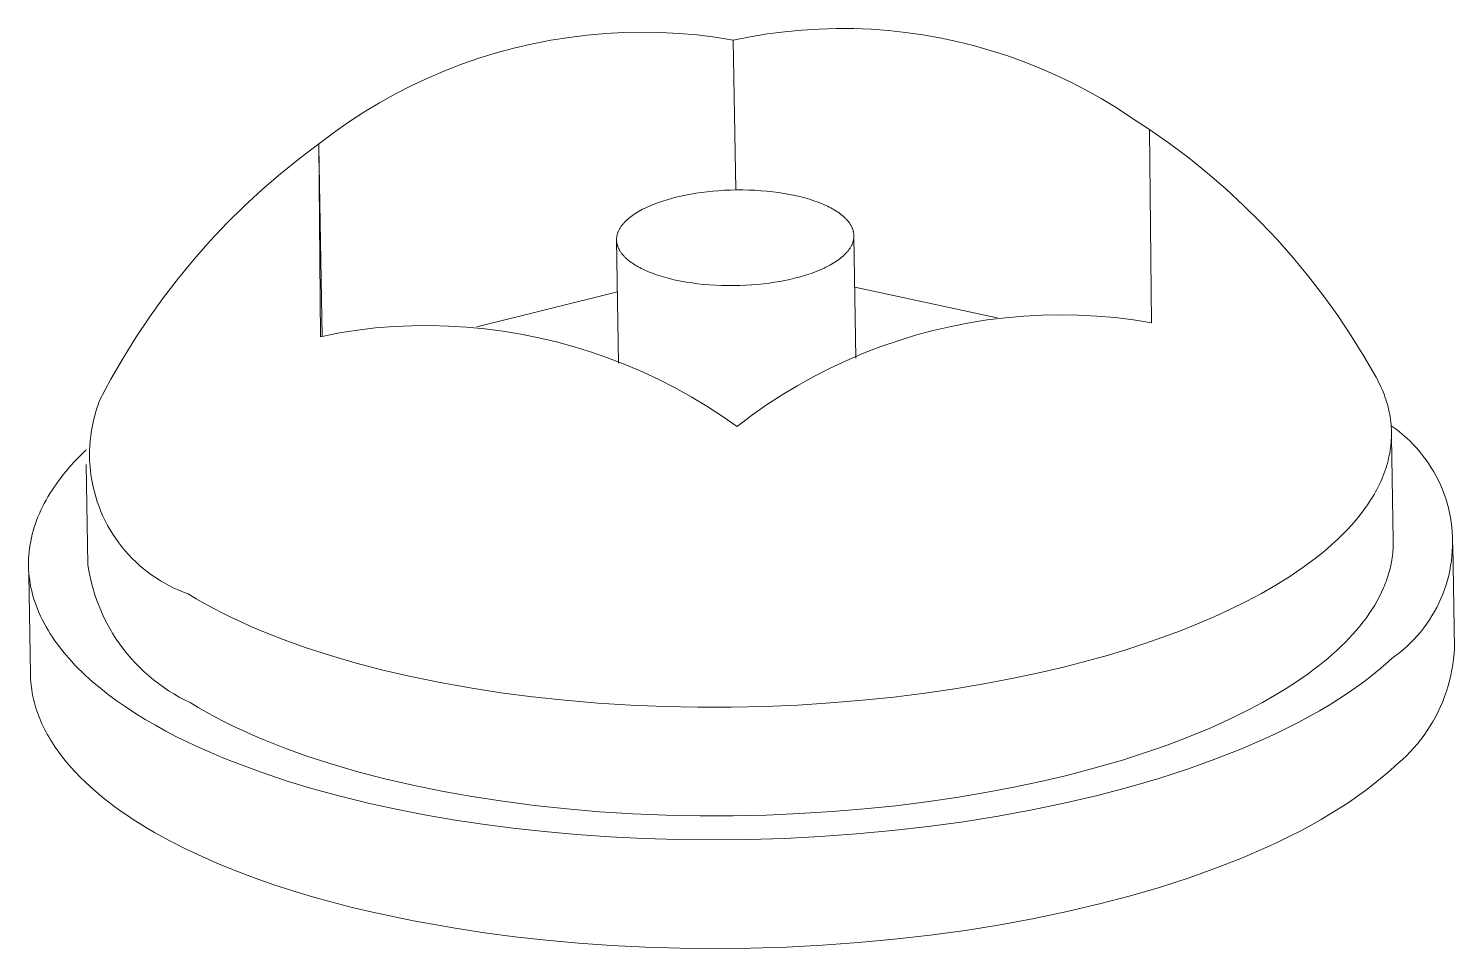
# Model space of a CAD drawing. Header units: inches. Extents: x 214 to 477, y -11 to 187.
# Drawn here: x 451.3537 to 451.8006, y 93.0306 to 93.3188 of the extents above; entities that cross this region are included whole.
import ezdxf

# ---------------------------------------------------------------- set-up
doc = ezdxf.new("R2010")
doc.units = ezdxf.units.IN
doc.layers.add('ZANO_R', color=7, linetype='Continuous', lineweight=0)

msp = doc.modelspace()

# ---------------------------------------------------------------- linework, layer by layer
at = {"layer": 'ZANO_R'}
for p, q in [((451.52883, 93.31672), (451.53455, 93.31722)), ((451.53455, 93.31722), (451.54029, 93.31753)), ((451.54029, 93.31753), (451.54603, 93.31763)), ((451.54603, 93.31763), (451.55178, 93.31754)), ((451.55178, 93.31754), (451.55751, 93.31724)), ((451.55751, 93.31724), (451.56324, 93.31675)), ((451.5853, 93.31709), (451.59068, 93.31778)), ((451.59068, 93.31778), (451.59609, 93.31829)), ((451.59609, 93.31829), (451.60151, 93.31862)), ((451.60151, 93.31862), (451.60693, 93.31877)), ((451.60693, 93.31877), (451.61236, 93.31873)), ((451.61236, 93.31873), (451.61779, 93.31852)), ((451.61779, 93.31852), (451.6232, 93.31811)), ((451.6232, 93.31811), (451.6286, 93.31753)), ((451.6286, 93.31753), (451.63398, 93.31677)), ((451.50622, 93.31271), (451.51182, 93.31401)), ((451.51182, 93.31401), (451.51746, 93.31511)), ((451.51746, 93.31511), (451.52313, 93.31601)), ((451.52313, 93.31601), (451.52883, 93.31672)), ((451.56324, 93.31675), (451.56894, 93.31605)), ((451.56894, 93.31605), (451.57461, 93.31516)), ((451.57461, 93.31516), (451.57994, 93.31621)), ((451.57541, 93.2682), (451.57461, 93.31516)), ((451.57994, 93.31621), (451.5853, 93.31709)), ((451.63398, 93.31677), (451.63932, 93.31583)), ((451.63932, 93.31583), (451.64463, 93.3147)), ((451.64463, 93.3147), (451.64991, 93.3134)), ((451.64991, 93.3134), (451.65513, 93.31193)), ((451.48975, 93.30766), (451.49518, 93.30954)), ((451.49518, 93.30954), (451.50068, 93.31122)), ((451.50068, 93.31122), (451.50622, 93.31271)), ((451.65513, 93.31193), (451.6603, 93.31028)), ((451.6603, 93.31028), (451.66542, 93.30845)), ((451.66542, 93.30845), (451.67046, 93.30646)), ((451.47911, 93.30335), (451.48439, 93.3056)), ((451.48439, 93.3056), (451.48975, 93.30766)), ((451.67046, 93.30646), (451.67544, 93.30429)), ((451.67544, 93.30429), (451.68035, 93.30196)), ((451.46878, 93.29831), (451.4739, 93.30092)), ((451.4739, 93.30092), (451.47911, 93.30335)), ((451.68035, 93.30196), (451.68517, 93.29947)), ((451.68517, 93.29947), (451.68991, 93.29681)), ((451.45884, 93.29256), (451.46376, 93.29552)), ((451.46376, 93.29552), (451.46878, 93.29831)), ((451.68991, 93.29681), (451.69455, 93.294)), ((451.45402, 93.28943), (451.45884, 93.29256)), ((451.69455, 93.294), (451.6991, 93.29104)), ((451.6991, 93.29104), (451.70507, 93.28714)), ((451.44473, 93.28267), (451.44932, 93.28613)), ((451.44932, 93.28613), (451.45402, 93.28943)), ((451.70507, 93.28714), (451.71127, 93.28279)), ((451.70507, 93.28714), (451.70567, 93.22661)), ((451.43864, 93.27808), (451.44473, 93.28267)), ((451.44529, 93.22214), (451.44473, 93.28266)), ((451.44577, 93.22226), (451.44475, 93.28176)), ((451.71127, 93.28279), (451.71733, 93.27823)), ((451.4327, 93.27329), (451.43864, 93.27808)), ((451.71733, 93.27823), (451.72323, 93.27347)), ((451.42693, 93.2683), (451.4327, 93.27329)), ((451.72323, 93.27347), (451.72896, 93.26851)), ((451.42132, 93.26312), (451.42693, 93.2683)), ((451.57, 93.26797), (451.57186, 93.26809)), ((451.57186, 93.26809), (451.57374, 93.26817)), ((451.57374, 93.26817), (451.57564, 93.26821)), ((451.57564, 93.26821), (451.57755, 93.26821)), ((451.57755, 93.26821), (451.57946, 93.26817)), ((451.57946, 93.26817), (451.58136, 93.26809)), ((451.58136, 93.26809), (451.58325, 93.26797)), ((451.72896, 93.26851), (451.73453, 93.26336)), ((451.54858, 93.26326), (451.54985, 93.26378)), ((451.54985, 93.26378), (451.55115, 93.26427)), ((451.55115, 93.26427), (451.55248, 93.26472)), ((451.55248, 93.26472), (451.55384, 93.26515)), ((451.55384, 93.26515), (451.55522, 93.26554)), ((451.55522, 93.26554), (451.55664, 93.26591)), ((451.55664, 93.26591), (451.55812, 93.26626)), ((451.55812, 93.26626), (451.55966, 93.26658)), ((451.55966, 93.26658), (451.56126, 93.26689)), ((451.56126, 93.26689), (451.56291, 93.26717)), ((451.56291, 93.26717), (451.56462, 93.26741)), ((451.56462, 93.26741), (451.56637, 93.26763)), ((451.56637, 93.26763), (451.56817, 93.26782)), ((451.56817, 93.26782), (451.57, 93.26797)), ((451.58325, 93.26797), (451.58512, 93.26782)), ((451.58512, 93.26782), (451.58696, 93.26762)), ((451.58696, 93.26762), (451.58876, 93.26738)), ((451.58876, 93.26738), (451.59052, 93.26711)), ((451.59052, 93.26711), (451.59223, 93.26681)), ((451.59223, 93.26681), (451.59389, 93.26647)), ((451.59389, 93.26647), (451.59548, 93.2661)), ((451.59548, 93.2661), (451.59701, 93.2657)), ((451.59701, 93.2657), (451.59847, 93.26527)), ((451.59847, 93.26527), (451.59986, 93.26483)), ((451.59986, 93.26483), (451.60118, 93.26435)), ((451.60118, 93.26435), (451.60241, 93.26386)), ((451.60241, 93.26386), (451.603, 93.26361)), ((451.603, 93.26361), (451.60357, 93.26336)), ((451.4159, 93.25776), (451.42132, 93.26312)), ((451.54132, 93.25886), (451.54172, 93.25921)), ((451.54172, 93.25921), (451.54214, 93.25956)), ((451.54214, 93.25956), (451.54259, 93.2599)), ((451.54259, 93.2599), (451.54305, 93.26024)), ((451.54305, 93.26024), (451.54353, 93.26057)), ((451.54353, 93.26057), (451.54403, 93.2609)), ((451.54403, 93.2609), (451.54455, 93.26122)), ((451.54455, 93.26122), (451.54508, 93.26153)), ((451.54508, 93.26153), (451.54563, 93.26184)), ((451.54563, 93.26184), (451.54619, 93.26214)), ((451.54619, 93.26214), (451.54677, 93.26243)), ((451.54677, 93.26243), (451.54736, 93.26271)), ((451.54736, 93.26271), (451.54858, 93.26326)), ((451.60357, 93.26336), (451.60412, 93.2631)), ((451.60412, 93.2631), (451.60465, 93.26284)), ((451.60465, 93.26284), (451.60516, 93.26257)), ((451.60516, 93.26257), (451.60565, 93.26231)), ((451.60565, 93.26231), (451.60612, 93.26204)), ((451.60612, 93.26204), (451.60658, 93.26177)), ((451.60658, 93.26177), (451.60701, 93.26149)), ((451.60701, 93.26149), (451.60744, 93.26121)), ((451.60744, 93.26121), (451.60785, 93.26092)), ((451.60785, 93.26092), (451.60825, 93.26063)), ((451.60825, 93.26063), (451.60863, 93.26032)), ((451.60863, 93.26032), (451.609, 93.26002)), ((451.609, 93.26002), (451.60935, 93.2597)), ((451.60935, 93.2597), (451.60969, 93.25938)), ((451.60969, 93.25938), (451.60985, 93.25922)), ((451.60985, 93.25922), (451.61001, 93.25906)), ((451.73453, 93.26336), (451.73992, 93.25803)), ((451.41066, 93.25221), (451.4159, 93.25776)), ((451.53832, 93.25455), (451.53839, 93.25474)), ((451.53839, 93.25474), (451.53846, 93.25493)), ((451.53846, 93.25493), (451.53853, 93.25512)), ((451.53853, 93.25512), (451.53861, 93.25532)), ((451.53861, 93.25532), (451.5387, 93.25551)), ((451.5387, 93.25551), (451.5388, 93.2557)), ((451.5388, 93.2557), (451.5389, 93.25589)), ((451.5389, 93.25589), (451.53901, 93.25608)), ((451.53901, 93.25608), (451.53912, 93.25627)), ((451.53912, 93.25627), (451.53924, 93.25646)), ((451.53924, 93.25646), (451.53936, 93.25665)), ((451.53936, 93.25665), (451.53949, 93.25684)), ((451.53949, 93.25684), (451.53963, 93.25703)), ((451.53963, 93.25703), (451.53977, 93.25721)), ((451.53977, 93.25721), (451.53992, 93.2574)), ((451.53992, 93.2574), (451.54008, 93.25759)), ((451.54008, 93.25759), (451.54024, 93.25777)), ((451.54024, 93.25777), (451.5404, 93.25795)), ((451.5404, 93.25795), (451.54058, 93.25814)), ((451.54058, 93.25814), (451.54075, 93.25832)), ((451.54075, 93.25832), (451.54094, 93.2585)), ((451.54094, 93.2585), (451.54132, 93.25886)), ((451.61001, 93.25906), (451.61017, 93.25889)), ((451.61017, 93.25889), (451.61032, 93.25873)), ((451.61032, 93.25873), (451.61046, 93.25856)), ((451.61046, 93.25856), (451.6106, 93.25839)), ((451.6106, 93.25839), (451.61074, 93.25822)), ((451.61074, 93.25822), (451.61087, 93.25805)), ((451.61087, 93.25805), (451.61099, 93.25787)), ((451.61099, 93.25787), (451.61112, 93.2577)), ((451.61112, 93.2577), (451.61123, 93.25753)), ((451.61123, 93.25753), (451.61134, 93.25735)), ((451.61134, 93.25735), (451.61145, 93.25717)), ((451.61145, 93.25717), (451.61155, 93.25699)), ((451.61155, 93.25699), (451.61165, 93.25681)), ((451.61165, 93.25681), (451.61174, 93.25663)), ((451.61174, 93.25663), (451.61182, 93.25645)), ((451.61182, 93.25645), (451.6119, 93.25627)), ((451.6119, 93.25627), (451.61197, 93.25608)), ((451.61197, 93.25608), (451.61204, 93.2559)), ((451.61204, 93.2559), (451.6121, 93.25572)), ((451.6121, 93.25572), (451.61216, 93.25553)), ((451.61216, 93.25553), (451.61221, 93.25534)), ((451.61221, 93.25534), (451.61226, 93.25515)), ((451.61226, 93.25515), (451.6123, 93.25497)), ((451.6123, 93.25497), (451.61233, 93.25478)), ((451.61233, 93.25478), (451.61236, 93.25459)), ((451.73992, 93.25803), (451.74513, 93.25253)), ((451.40561, 93.24649), (451.41066, 93.25221)), ((451.53802, 93.25281), (451.53803, 93.253)), ((451.53802, 93.25262), (451.53802, 93.25281)), ((451.53802, 93.25243), (451.53802, 93.25262)), ((451.53868, 93.21394), (451.53802, 93.25254)), ((451.53803, 93.25224), (451.53802, 93.25243)), ((451.53803, 93.253), (451.53805, 93.2532)), ((451.53805, 93.25205), (451.53803, 93.25224)), ((451.53805, 93.2532), (451.53807, 93.25339)), ((451.53807, 93.25186), (451.53805, 93.25205)), ((451.53807, 93.25339), (451.53809, 93.25358)), ((451.5381, 93.25167), (451.53807, 93.25186)), ((451.53809, 93.25358), (451.53813, 93.25377)), ((451.53813, 93.25148), (451.5381, 93.25167)), ((451.53813, 93.25377), (451.53817, 93.25397)), ((451.53817, 93.25129), (451.53813, 93.25148)), ((451.53817, 93.25397), (451.53821, 93.25416)), ((451.53822, 93.2511), (451.53817, 93.25129)), ((451.53821, 93.25416), (451.53826, 93.25435)), ((451.53827, 93.25092), (451.53822, 93.2511)), ((451.53826, 93.25435), (451.53832, 93.25455)), ((451.53833, 93.25073), (451.53827, 93.25092)), ((451.53839, 93.25054), (451.53833, 93.25073)), ((451.53846, 93.25036), (451.53839, 93.25054)), ((451.53853, 93.25018), (451.53846, 93.25036)), ((451.53861, 93.24999), (451.53853, 93.25018)), ((451.61143, 93.25036), (451.61131, 93.25017)), ((451.61153, 93.25055), (451.61143, 93.25036)), ((451.61163, 93.25075), (451.61153, 93.25055)), ((451.61173, 93.25094), (451.61163, 93.25075)), ((451.61182, 93.25113), (451.61173, 93.25094)), ((451.6119, 93.25132), (451.61182, 93.25113)), ((451.61198, 93.25151), (451.6119, 93.25132)), ((451.61205, 93.25171), (451.61198, 93.25151)), ((451.61211, 93.2519), (451.61205, 93.25171)), ((451.61217, 93.25209), (451.61211, 93.2519)), ((451.61222, 93.25229), (451.61217, 93.25209)), ((451.61227, 93.25248), (451.61222, 93.25229)), ((451.6123, 93.25267), (451.61227, 93.25248)), ((451.61234, 93.25286), (451.6123, 93.25267)), ((451.61236, 93.25306), (451.61234, 93.25286)), ((451.61236, 93.25459), (451.61238, 93.2544)), ((451.61239, 93.25325), (451.61236, 93.25306)), ((451.61238, 93.2544), (451.6124, 93.25421)), ((451.6124, 93.25344), (451.61239, 93.25325)), ((451.6124, 93.25421), (451.61241, 93.25402)), ((451.61241, 93.25363), (451.6124, 93.25344)), ((451.61241, 93.25402), (451.61241, 93.25383)), ((451.61241, 93.25383), (451.61241, 93.25363)), ((451.61241, 93.25363), (451.61306, 93.21554)), ((451.74513, 93.25253), (451.75015, 93.24685)), ((451.40075, 93.24061), (451.40561, 93.24649)), ((451.53869, 93.24981), (451.53861, 93.24999)), ((451.53879, 93.24963), (451.53869, 93.24981)), ((451.53888, 93.24945), (451.53879, 93.24963)), ((451.53898, 93.24927), (451.53888, 93.24945)), ((451.53909, 93.2491), (451.53898, 93.24927)), ((451.5392, 93.24892), (451.53909, 93.2491)), ((451.53931, 93.24874), (451.5392, 93.24892)), ((451.53944, 93.24857), (451.53931, 93.24874)), ((451.53956, 93.2484), (451.53944, 93.24857)), ((451.53969, 93.24823), (451.53956, 93.2484)), ((451.53983, 93.24806), (451.53969, 93.24823)), ((451.53997, 93.24789), (451.53983, 93.24806)), ((451.54011, 93.24772), (451.53997, 93.24789)), ((451.54026, 93.24755), (451.54011, 93.24772)), ((451.54042, 93.24739), (451.54026, 93.24755)), ((451.54058, 93.24722), (451.54042, 93.24739)), ((451.54074, 93.24706), (451.54058, 93.24722)), ((451.54108, 93.24674), (451.54074, 93.24706)), ((451.54143, 93.24643), (451.54108, 93.24674)), ((451.5418, 93.24612), (451.54143, 93.24643)), ((451.54218, 93.24582), (451.5418, 93.24612)), ((451.54258, 93.24552), (451.54218, 93.24582)), ((451.6069, 93.24587), (451.6064, 93.24555)), ((451.60739, 93.24621), (451.6069, 93.24587)), ((451.60785, 93.24654), (451.60739, 93.24621)), ((451.60829, 93.24689), (451.60785, 93.24654)), ((451.60871, 93.24723), (451.60829, 93.24689)), ((451.60912, 93.24759), (451.60871, 93.24723)), ((451.6095, 93.24795), (451.60912, 93.24759)), ((451.60968, 93.24813), (451.6095, 93.24795)), ((451.60986, 93.24831), (451.60968, 93.24813)), ((451.61003, 93.24849), (451.60986, 93.24831)), ((451.61019, 93.24868), (451.61003, 93.24849)), ((451.61035, 93.24886), (451.61019, 93.24868)), ((451.61051, 93.24905), (451.61035, 93.24886)), ((451.61066, 93.24923), (451.61051, 93.24905)), ((451.6108, 93.24942), (451.61066, 93.24923)), ((451.61094, 93.24961), (451.6108, 93.24942)), ((451.61107, 93.24979), (451.61094, 93.24961)), ((451.61119, 93.24998), (451.61107, 93.24979)), ((451.61131, 93.25017), (451.61119, 93.24998)), ((451.75015, 93.24685), (451.75498, 93.241)), ((451.54299, 93.24524), (451.54258, 93.24552)), ((451.54342, 93.24495), (451.54299, 93.24524)), ((451.54385, 93.24468), (451.54342, 93.24495)), ((451.54431, 93.24441), (451.54385, 93.24468)), ((451.54478, 93.24414), (451.54431, 93.24441)), ((451.54527, 93.24387), (451.54478, 93.24414)), ((451.54578, 93.24361), (451.54527, 93.24387)), ((451.54631, 93.24334), (451.54578, 93.24361)), ((451.54686, 93.24309), (451.54631, 93.24334)), ((451.54743, 93.24283), (451.54686, 93.24309)), ((451.54802, 93.24258), (451.54743, 93.24283)), ((451.54925, 93.24209), (451.54802, 93.24258)), ((451.55057, 93.24162), (451.54925, 93.24209)), ((451.55196, 93.24117), (451.55057, 93.24162)), ((451.59659, 93.2413), (451.59522, 93.2409)), ((451.59795, 93.24172), (451.59659, 93.2413)), ((451.59929, 93.24218), (451.59795, 93.24172)), ((451.60059, 93.24267), (451.59929, 93.24218)), ((451.60185, 93.24318), (451.60059, 93.24267)), ((451.60307, 93.24373), (451.60185, 93.24318)), ((451.60366, 93.24402), (451.60307, 93.24373)), ((451.60424, 93.24431), (451.60366, 93.24402)), ((451.60481, 93.24461), (451.60424, 93.24431)), ((451.60536, 93.24491), (451.60481, 93.24461)), ((451.60589, 93.24523), (451.60536, 93.24491)), ((451.6064, 93.24555), (451.60589, 93.24523)), ((451.39609, 93.23456), (451.40075, 93.24061)), ((451.55342, 93.24074), (451.55196, 93.24117)), ((451.55495, 93.24035), (451.55342, 93.24074)), ((451.55654, 93.23998), (451.55495, 93.24035)), ((451.5582, 93.23964), (451.55654, 93.23998)), ((451.55991, 93.23933), (451.5582, 93.23964)), ((451.56167, 93.23906), (451.55991, 93.23933)), ((451.56347, 93.23883), (451.56167, 93.23906)), ((451.56531, 93.23863), (451.56347, 93.23883)), ((451.56718, 93.23847), (451.56531, 93.23863)), ((451.56907, 93.23835), (451.56718, 93.23847)), ((451.57097, 93.23827), (451.56907, 93.23835)), ((451.57289, 93.23824), (451.57097, 93.23827)), ((451.57479, 93.23824), (451.57289, 93.23824)), ((451.57669, 93.23828), (451.57479, 93.23824)), ((451.57858, 93.23836), (451.57669, 93.23828)), ((451.58044, 93.23847), (451.57858, 93.23836)), ((451.58227, 93.23862), (451.58044, 93.23847)), ((451.58406, 93.23881), (451.58227, 93.23862)), ((451.58581, 93.23903), (451.58406, 93.23881)), ((451.58752, 93.23928), (451.58581, 93.23903)), ((451.58917, 93.23956), (451.58752, 93.23928)), ((451.59077, 93.23986), (451.58917, 93.23956)), ((451.59232, 93.24019), (451.59077, 93.23986)), ((451.5938, 93.24054), (451.59232, 93.24019)), ((451.59522, 93.2409), (451.5938, 93.24054)), ((451.61268, 93.23776), (451.65726, 93.22819)), ((451.75498, 93.241), (451.75961, 93.235)), ((451.39164, 93.22837), (451.39609, 93.23456)), ((451.49427, 93.22529), (451.5383, 93.23631)), ((451.75961, 93.235), (451.76404, 93.22885)), ((451.3874, 93.22202), (451.39164, 93.22837)), ((451.65988, 93.22817), (451.65418, 93.22746)), ((451.66561, 93.22867), (451.65988, 93.22817)), ((451.67134, 93.22898), (451.66561, 93.22867)), ((451.67709, 93.22908), (451.67134, 93.22898)), ((451.68283, 93.22899), (451.67709, 93.22908)), ((451.68857, 93.2287), (451.68283, 93.22899)), ((451.6943, 93.2282), (451.68857, 93.2287)), ((451.7, 93.22751), (451.6943, 93.2282)), ((451.76404, 93.22885), (451.76825, 93.22255)), ((451.45117, 93.22349), (451.44822, 93.22285)), ((451.45682, 93.22432), (451.45117, 93.22349)), ((451.4625, 93.22496), (451.45682, 93.22432)), ((451.46819, 93.2254), (451.4625, 93.22496)), ((451.4739, 93.22565), (451.46819, 93.2254)), ((451.47961, 93.22569), (451.4739, 93.22565)), ((451.48532, 93.22555), (451.47961, 93.22569)), ((451.49103, 93.22521), (451.48532, 93.22555)), ((451.49672, 93.22467), (451.49103, 93.22521)), ((451.50238, 93.22393), (451.49672, 93.22467)), ((451.50802, 93.22301), (451.50238, 93.22393)), ((451.63727, 93.22416), (451.63172, 93.22266)), ((451.64287, 93.22545), (451.63727, 93.22416)), ((451.64851, 93.22656), (451.64287, 93.22545)), ((451.65418, 93.22746), (451.64851, 93.22656)), ((451.70567, 93.22661), (451.7, 93.22751)), ((451.38338, 93.21554), (451.3874, 93.22202)), ((451.44822, 93.22285), (451.44529, 93.22214)), ((451.51362, 93.22189), (451.50802, 93.22301)), ((451.51918, 93.22058), (451.51362, 93.22189)), ((451.52469, 93.21907), (451.51918, 93.22058)), ((451.53015, 93.21738), (451.52469, 93.21907)), ((451.6208, 93.21911), (451.61543, 93.21704)), ((451.62623, 93.22098), (451.6208, 93.21911)), ((451.63172, 93.22266), (451.62623, 93.22098)), ((451.76825, 93.22255), (451.77226, 93.21611)), ((451.37958, 93.20893), (451.38338, 93.21554)), ((451.53555, 93.21551), (451.53015, 93.21738)), ((451.54088, 93.21345), (451.53555, 93.21551)), ((451.61015, 93.21479), (451.60494, 93.21236)), ((451.61543, 93.21704), (451.61015, 93.21479)), ((451.77226, 93.21611), (451.77604, 93.20954)), ((451.54613, 93.21121), (451.54088, 93.21345)), ((451.55131, 93.20879), (451.54613, 93.21121)), ((451.60494, 93.21236), (451.59982, 93.20975)), ((451.376, 93.20219), (451.37958, 93.20893)), ((451.55639, 93.20619), (451.55131, 93.20879)), ((451.56139, 93.20342), (451.55639, 93.20619)), ((451.5948, 93.20696), (451.58988, 93.204)), ((451.59982, 93.20975), (451.5948, 93.20696)), ((451.77604, 93.20954), (451.77645, 93.20879)), ((451.77645, 93.20879), (451.77685, 93.20803)), ((451.77685, 93.20803), (451.77722, 93.20726)), ((451.77722, 93.20726), (451.77758, 93.2065)), ((451.77758, 93.2065), (451.77792, 93.20573)), ((451.77792, 93.20573), (451.77824, 93.20496)), ((451.37544, 93.20067), (451.376, 93.20219)), ((451.56629, 93.20048), (451.56139, 93.20342)), ((451.58988, 93.204), (451.58506, 93.20086)), ((451.77824, 93.20496), (451.77855, 93.20418)), ((451.77855, 93.20418), (451.77883, 93.2034)), ((451.77883, 93.2034), (451.7791, 93.20262)), ((451.7791, 93.20262), (451.77935, 93.20184)), ((451.77935, 93.20184), (451.77958, 93.20105)), ((451.77958, 93.20105), (451.77979, 93.20026)), ((451.37408, 93.19602), (451.37448, 93.19759)), ((451.37448, 93.19759), (451.37493, 93.19914)), ((451.37493, 93.19914), (451.37544, 93.20067)), ((451.57109, 93.19737), (451.56629, 93.20048)), ((451.57577, 93.19411), (451.57109, 93.19737)), ((451.58036, 93.19757), (451.57577, 93.19411)), ((451.58506, 93.20086), (451.58036, 93.19757)), ((451.77979, 93.20026), (451.77999, 93.19947)), ((451.77999, 93.19947), (451.78016, 93.19868)), ((451.78016, 93.19868), (451.78032, 93.19788)), ((451.78032, 93.19788), (451.78046, 93.19709)), ((451.78046, 93.19709), (451.78057, 93.19629)), ((451.37322, 93.19125), (451.37345, 93.19285)), ((451.37345, 93.19285), (451.37374, 93.19444)), ((451.37374, 93.19444), (451.37408, 93.19602)), ((451.78057, 93.19629), (451.78067, 93.19549)), ((451.78067, 93.19549), (451.78075, 93.19468)), ((451.78075, 93.19468), (451.78081, 93.19388)), ((451.78078, 93.19431), (451.78203, 93.19343)), ((451.78081, 93.19388), (451.78085, 93.19307)), ((451.78085, 93.19307), (451.78087, 93.19227)), ((451.78087, 93.19227), (451.78088, 93.19146)), ((451.78203, 93.19343), (451.78324, 93.1925)), ((451.78324, 93.1925), (451.78442, 93.19153)), ((451.37286, 93.18642), (451.37292, 93.18803)), ((451.37292, 93.18803), (451.37304, 93.18964)), ((451.37304, 93.18964), (451.37322, 93.19125)), ((451.78068, 93.18821), (451.78058, 93.1874)), ((451.78076, 93.18903), (451.78068, 93.18821)), ((451.78082, 93.18984), (451.78076, 93.18903)), ((451.78086, 93.19065), (451.78082, 93.18984)), ((451.78088, 93.19146), (451.78086, 93.19065)), ((451.7809, 93.1909), (451.78145, 93.15834)), ((451.78442, 93.19153), (451.78557, 93.19053)), ((451.78557, 93.19053), (451.78668, 93.18948)), ((451.78668, 93.18948), (451.78775, 93.18839)), ((451.78775, 93.18839), (451.78879, 93.18727)), ((451.36988, 93.18492), (451.36808, 93.18303)), ((451.37178, 93.18679), (451.36988, 93.18492)), ((451.37285, 93.1848), (451.37286, 93.18642)), ((451.3729, 93.18319), (451.37285, 93.1848)), ((451.37301, 93.18157), (451.3729, 93.18319)), ((451.7798, 93.18333), (451.77958, 93.18252)), ((451.77999, 93.18415), (451.7798, 93.18333)), ((451.78017, 93.18496), (451.77999, 93.18415)), ((451.78033, 93.18577), (451.78017, 93.18496)), ((451.78047, 93.18659), (451.78033, 93.18577)), ((451.78058, 93.1874), (451.78047, 93.18659)), ((451.78879, 93.18727), (451.78979, 93.18612)), ((451.78979, 93.18612), (451.79074, 93.18493)), ((451.79074, 93.18493), (451.79166, 93.18371)), ((451.79166, 93.18371), (451.79253, 93.18245)), ((451.36473, 93.17914), (451.36396, 93.17815)), ((451.36553, 93.18012), (451.36473, 93.17914)), ((451.36636, 93.1811), (451.36553, 93.18012)), ((451.36808, 93.18303), (451.36636, 93.1811)), ((451.37234, 93.15082), (451.3718, 93.18217)), ((451.37317, 93.17997), (451.37301, 93.18157)), ((451.37338, 93.17837), (451.37317, 93.17997)), ((451.77851, 93.17926), (451.77819, 93.17845)), ((451.7788, 93.18008), (451.77851, 93.17926)), ((451.77908, 93.18089), (451.7788, 93.18008)), ((451.77934, 93.1817), (451.77908, 93.18089)), ((451.77958, 93.18252), (451.77934, 93.1817)), ((451.79253, 93.18245), (451.79336, 93.18117)), ((451.79336, 93.18117), (451.79414, 93.17986)), ((451.79414, 93.17986), (451.79488, 93.17853)), ((451.36178, 93.17514), (451.3611, 93.17412)), ((451.36248, 93.17615), (451.36178, 93.17514)), ((451.3632, 93.17715), (451.36248, 93.17615)), ((451.36396, 93.17815), (451.3632, 93.17715)), ((451.37366, 93.17677), (451.37338, 93.17837)), ((451.37398, 93.17519), (451.37366, 93.17677)), ((451.37437, 93.17362), (451.37398, 93.17519)), ((451.7763, 93.1744), (451.77586, 93.1736)), ((451.77672, 93.17521), (451.7763, 93.1744)), ((451.77711, 93.17602), (451.77672, 93.17521)), ((451.77749, 93.17683), (451.77711, 93.17602)), ((451.77785, 93.17764), (451.77749, 93.17683)), ((451.77819, 93.17845), (451.77785, 93.17764)), ((451.79488, 93.17853), (451.79557, 93.17717)), ((451.79557, 93.17717), (451.79622, 93.17578)), ((451.79622, 93.17578), (451.79682, 93.17438)), ((451.79682, 93.17438), (451.79736, 93.17295)), ((451.35868, 93.16999), (451.35814, 93.16894)), ((451.35924, 93.17103), (451.35868, 93.16999)), ((451.35984, 93.17207), (451.35924, 93.17103)), ((451.36046, 93.1731), (451.35984, 93.17207)), ((451.3611, 93.17412), (451.36046, 93.1731)), ((451.3748, 93.17206), (451.37437, 93.17362)), ((451.37529, 93.17053), (451.3748, 93.17206)), ((451.37584, 93.169), (451.37529, 93.17053)), ((451.77392, 93.17039), (451.77338, 93.16959)), ((451.77443, 93.17119), (451.77392, 93.17039)), ((451.77493, 93.17199), (451.77443, 93.17119)), ((451.7754, 93.17279), (451.77493, 93.17199)), ((451.77586, 93.1736), (451.7754, 93.17279)), ((451.79736, 93.17295), (451.79786, 93.17151)), ((451.79786, 93.17151), (451.79831, 93.17005)), ((451.79831, 93.17005), (451.79871, 93.16858)), ((451.35671, 93.16576), (451.35629, 93.16469)), ((451.35716, 93.16683), (451.35671, 93.16576)), ((451.35763, 93.16789), (451.35716, 93.16683)), ((451.35814, 93.16894), (451.35763, 93.16789)), ((451.37643, 93.1675), (451.37584, 93.169)), ((451.37708, 93.16602), (451.37643, 93.1675)), ((451.37778, 93.16457), (451.37708, 93.16602)), ((451.77105, 93.16643), (451.76977, 93.16486)), ((451.77226, 93.16801), (451.77105, 93.16643)), ((451.77338, 93.16959), (451.77226, 93.16801)), ((451.79871, 93.16858), (451.79905, 93.16709)), ((451.79905, 93.16709), (451.79935, 93.16559)), ((451.79935, 93.16559), (451.79959, 93.16408)), ((451.35522, 93.16145), (451.35492, 93.16037)), ((451.35554, 93.16254), (451.35522, 93.16145)), ((451.3559, 93.16362), (451.35554, 93.16254)), ((451.35629, 93.16469), (451.3559, 93.16362)), ((451.37853, 93.16313), (451.37778, 93.16457)), ((451.37933, 93.16173), (451.37853, 93.16313)), ((451.38018, 93.16035), (451.37933, 93.16173)), ((451.767, 93.16176), (451.7655, 93.16023)), ((451.76842, 93.1633), (451.767, 93.16176)), ((451.76977, 93.16486), (451.76842, 93.1633)), ((451.79959, 93.16408), (451.79978, 93.16257)), ((451.79978, 93.16257), (451.79992, 93.16105)), ((451.79992, 93.16105), (451.8, 93.15953)), ((451.35423, 93.15708), (451.35407, 93.15598)), ((451.35443, 93.15818), (451.35423, 93.15708)), ((451.35466, 93.15927), (451.35443, 93.15818)), ((451.35492, 93.16037), (451.35466, 93.15927)), ((451.38108, 93.15901), (451.38018, 93.16035)), ((451.38202, 93.1577), (451.38108, 93.15901)), ((451.383, 93.15642), (451.38202, 93.1577)), ((451.38404, 93.15517), (451.383, 93.15642)), ((451.76229, 93.1572), (451.76058, 93.15571)), ((451.76393, 93.15871), (451.76229, 93.1572)), ((451.7655, 93.16023), (451.76393, 93.15871)), ((451.78138, 93.15566), (451.78142, 93.15633)), ((451.78142, 93.15633), (451.78144, 93.157)), ((451.78144, 93.157), (451.78145, 93.15767)), ((451.78145, 93.15767), (451.78145, 93.15834)), ((451.80002, 93.15647), (451.79994, 93.15495)), ((451.8, 93.15953), (451.80004, 93.158)), ((451.80004, 93.158), (451.80002, 93.15647)), ((451.80007, 93.15689), (451.80062, 93.12466)), ((451.35377, 93.15265), (451.35374, 93.15154)), ((451.35383, 93.15376), (451.35377, 93.15265)), ((451.35393, 93.15487), (451.35383, 93.15376)), ((451.35407, 93.15598), (451.35393, 93.15487)), ((451.38511, 93.15396), (451.38404, 93.15517)), ((451.38622, 93.15279), (451.38511, 93.15396)), ((451.38738, 93.15166), (451.38622, 93.15279)), ((451.75697, 93.15278), (451.75507, 93.15134)), ((451.75881, 93.15424), (451.75697, 93.15278)), ((451.76058, 93.15571), (451.75881, 93.15424)), ((451.78088, 93.15162), (451.781, 93.15229)), ((451.781, 93.15229), (451.7811, 93.15297)), ((451.7811, 93.15297), (451.78119, 93.15364)), ((451.78119, 93.15364), (451.78127, 93.15431)), ((451.78127, 93.15431), (451.78133, 93.15499)), ((451.78133, 93.15499), (451.78138, 93.15566)), ((451.79964, 93.15191), (451.79941, 93.1504)), ((451.79982, 93.15343), (451.79964, 93.15191)), ((451.79994, 93.15495), (451.79982, 93.15343)), ((451.35374, 93.15154), (451.35374, 93.15042)), ((451.35374, 93.15042), (451.35378, 93.1493)), ((451.35378, 93.1493), (451.35385, 93.14818)), ((451.35433, 93.11645), (451.35379, 93.14783)), ((451.35385, 93.14818), (451.35396, 93.14706)), ((451.37234, 93.15082), (451.37264, 93.14891)), ((451.37264, 93.14891), (451.37302, 93.14701)), ((451.38857, 93.15057), (451.38738, 93.15166)), ((451.3898, 93.14953), (451.38857, 93.15057)), ((451.39107, 93.14852), (451.3898, 93.14953)), ((451.39237, 93.14757), (451.39107, 93.14852)), ((451.3937, 93.14665), (451.39237, 93.14757)), ((451.75108, 93.14852), (451.749, 93.14714)), ((451.7531, 93.14992), (451.75108, 93.14852)), ((451.75507, 93.15134), (451.7531, 93.14992)), ((451.77967, 93.14689), (451.77988, 93.14757)), ((451.77988, 93.14757), (451.78008, 93.14824)), ((451.78008, 93.14824), (451.78027, 93.14892)), ((451.78027, 93.14892), (451.78044, 93.14959)), ((451.78044, 93.14959), (451.7806, 93.15027)), ((451.7806, 93.15027), (451.78075, 93.15094)), ((451.78075, 93.15094), (451.78088, 93.15162)), ((451.7988, 93.14741), (451.79841, 93.14594)), ((451.79913, 93.1489), (451.7988, 93.14741)), ((451.79941, 93.1504), (451.79913, 93.1489)), ((451.35396, 93.14706), (451.35411, 93.14594)), ((451.35411, 93.14594), (451.35428, 93.14482)), ((451.35428, 93.14482), (451.3545, 93.14369)), ((451.3545, 93.14369), (451.35475, 93.14257)), ((451.37302, 93.14701), (451.37345, 93.14513)), ((451.37345, 93.14513), (451.37395, 93.14326)), ((451.37395, 93.14326), (451.37451, 93.14141)), ((451.39507, 93.14579), (451.3937, 93.14665)), ((451.39646, 93.14497), (451.39507, 93.14579)), ((451.39788, 93.1442), (451.39646, 93.14497)), ((451.39933, 93.14348), (451.39788, 93.1442)), ((451.4008, 93.14281), (451.39933, 93.14348)), ((451.74466, 93.14443), (451.74011, 93.14181)), ((451.74685, 93.14577), (451.74466, 93.14443)), ((451.749, 93.14714), (451.74685, 93.14577)), ((451.77778, 93.14218), (451.77839, 93.14352)), ((451.77839, 93.14352), (451.77867, 93.14419)), ((451.77867, 93.14419), (451.77894, 93.14487)), ((451.77894, 93.14487), (451.7792, 93.14554)), ((451.7792, 93.14554), (451.77944, 93.14622)), ((451.77944, 93.14622), (451.77967, 93.14689)), ((451.79749, 93.14303), (451.79696, 93.1416)), ((451.79798, 93.14447), (451.79749, 93.14303)), ((451.79841, 93.14594), (451.79798, 93.14447)), ((451.35475, 93.14257), (451.35503, 93.14144)), ((451.35503, 93.14144), (451.35535, 93.14032)), ((451.35535, 93.14032), (451.35571, 93.1392)), ((451.35571, 93.1392), (451.3561, 93.13808)), ((451.37451, 93.14141), (451.37514, 93.13958)), ((451.37514, 93.13958), (451.37583, 93.13777)), ((451.4023, 93.1422), (451.4008, 93.14281)), ((451.40381, 93.14163), (451.4023, 93.1422)), ((451.40629, 93.14014), (451.40381, 93.14163)), ((451.40888, 93.13866), (451.40629, 93.14014)), ((451.41158, 93.13719), (451.40888, 93.13866)), ((451.73536, 93.13928), (451.73043, 93.13684)), ((451.74011, 93.14181), (451.73536, 93.13928)), ((451.77563, 93.13817), (451.7764, 93.1395)), ((451.7764, 93.1395), (451.77712, 93.14084)), ((451.77712, 93.14084), (451.77778, 93.14218)), ((451.79574, 93.1388), (451.79506, 93.13743)), ((451.79638, 93.14019), (451.79574, 93.1388)), ((451.79696, 93.1416), (451.79638, 93.14019)), ((451.3561, 93.13808), (451.35653, 93.13695)), ((451.35653, 93.13695), (451.357, 93.13583)), ((451.357, 93.13583), (451.3575, 93.13472)), ((451.3575, 93.13472), (451.35804, 93.1336)), ((451.37583, 93.13777), (451.37658, 93.13599)), ((451.37658, 93.13599), (451.37739, 93.13424)), ((451.37739, 93.13424), (451.37826, 93.13251)), ((451.41439, 93.13573), (451.41158, 93.13719)), ((451.4173, 93.13429), (451.41439, 93.13573)), ((451.42033, 93.13287), (451.4173, 93.13429)), ((451.72534, 93.1345), (451.72009, 93.13225)), ((451.73043, 93.13684), (451.72534, 93.1345)), ((451.77201, 93.13289), (451.773, 93.1342)), ((451.773, 93.1342), (451.77393, 93.13552)), ((451.77393, 93.13552), (451.7748, 93.13684)), ((451.7748, 93.13684), (451.77563, 93.13817)), ((451.79356, 93.13477), (451.79275, 93.13348)), ((451.79434, 93.13609), (451.79356, 93.13477)), ((451.79506, 93.13743), (451.79434, 93.13609)), ((451.35804, 93.1336), (451.35861, 93.13248)), ((451.35861, 93.13248), (451.35922, 93.13137)), ((451.35922, 93.13137), (451.35987, 93.13026)), ((451.35987, 93.13026), (451.36055, 93.12916)), ((451.37826, 93.13251), (451.37919, 93.13081)), ((451.37919, 93.13081), (451.38018, 93.12915)), ((451.42346, 93.13147), (451.42033, 93.13287)), ((451.4267, 93.13008), (451.42346, 93.13147)), ((451.4335, 93.12739), (451.4267, 93.13008)), ((451.71471, 93.1301), (451.70921, 93.12805)), ((451.72009, 93.13225), (451.71471, 93.1301)), ((451.76875, 93.129), (451.76989, 93.13029)), ((451.76989, 93.13029), (451.77098, 93.13159)), ((451.77098, 93.13159), (451.77201, 93.13289)), ((451.79004, 93.12979), (451.78905, 93.12863)), ((451.79098, 93.13099), (451.79004, 93.12979)), ((451.79189, 93.13222), (451.79098, 93.13099)), ((451.79275, 93.13348), (451.79189, 93.13222)), ((451.36055, 93.12916), (451.36127, 93.12805)), ((451.36127, 93.12805), (451.36202, 93.12695)), ((451.36202, 93.12695), (451.36281, 93.12586)), ((451.36281, 93.12586), (451.36364, 93.12477)), ((451.38018, 93.12915), (451.38122, 93.12752)), ((451.38122, 93.12752), (451.38232, 93.12593)), ((451.38232, 93.12593), (451.38347, 93.12438)), ((451.44073, 93.1248), (451.4335, 93.12739)), ((451.70361, 93.1261), (451.69792, 93.12425)), ((451.70921, 93.12805), (451.70361, 93.1261)), ((451.76371, 93.12393), (451.76504, 93.12519)), ((451.76504, 93.12519), (451.76633, 93.12645)), ((451.76633, 93.12645), (451.76756, 93.12772)), ((451.76756, 93.12772), (451.76875, 93.129)), ((451.78585, 93.12535), (451.78472, 93.12433)), ((451.78696, 93.12641), (451.78585, 93.12535)), ((451.78802, 93.1275), (451.78696, 93.12641)), ((451.78905, 93.12863), (451.78802, 93.1275)), ((451.36364, 93.12477), (451.3645, 93.12368)), ((451.3645, 93.12368), (451.3654, 93.1226)), ((451.3654, 93.1226), (451.36633, 93.12152)), ((451.36633, 93.12152), (451.36729, 93.12045)), ((451.38347, 93.12438), (451.38468, 93.12286)), ((451.38468, 93.12286), (451.38593, 93.12139)), ((451.38593, 93.12139), (451.38724, 93.11997)), ((451.44837, 93.12232), (451.44073, 93.1248)), ((451.45641, 93.11998), (451.44837, 93.12232)), ((451.68633, 93.12087), (451.67853, 93.11884)), ((451.69215, 93.12251), (451.68633, 93.12087)), ((451.69792, 93.12425), (451.69215, 93.12251)), ((451.75942, 93.12024), (451.7609, 93.12146)), ((451.7609, 93.12146), (451.76233, 93.12269)), ((451.76233, 93.12269), (451.76371, 93.12393)), ((451.77905, 93.11967), (451.7811, 93.12152)), ((451.78234, 93.12242), (451.7811, 93.12152)), ((451.78354, 93.12335), (451.78234, 93.12242)), ((451.78472, 93.12433), (451.78354, 93.12335)), ((451.80011, 93.11953), (451.80033, 93.12123)), ((451.80033, 93.12123), (451.80051, 93.12294)), ((451.80051, 93.12294), (451.80062, 93.12466)), ((451.35433, 93.11645), (451.35435, 93.11563)), ((451.36729, 93.12045), (451.3683, 93.11938)), ((451.3683, 93.11938), (451.36933, 93.11832)), ((451.36933, 93.11832), (451.3704, 93.11727)), ((451.3704, 93.11727), (451.37151, 93.11622)), ((451.37151, 93.11622), (451.37264, 93.11518)), ((451.38724, 93.11997), (451.38859, 93.11858)), ((451.38859, 93.11858), (451.38999, 93.11725)), ((451.38999, 93.11725), (451.39143, 93.11596)), ((451.46482, 93.11779), (451.45641, 93.11998)), ((451.4736, 93.11575), (451.46482, 93.11779)), ((451.67038, 93.11691), (451.6619, 93.11511)), ((451.67853, 93.11884), (451.67038, 93.11691)), ((451.7514, 93.11431), (451.75473, 93.11665)), ((451.75473, 93.11665), (451.75634, 93.11783)), ((451.75634, 93.11783), (451.7579, 93.11903)), ((451.7579, 93.11903), (451.75942, 93.12024)), ((451.7746, 93.11598), (451.77689, 93.11783)), ((451.77689, 93.11783), (451.77905, 93.11967)), ((451.79908, 93.11447), (451.79948, 93.11615)), ((451.79948, 93.11615), (451.79982, 93.11783)), ((451.79982, 93.11783), (451.80011, 93.11953)), ((451.35435, 93.11563), (451.35439, 93.11482)), ((451.35439, 93.11482), (451.35445, 93.11401)), ((451.35445, 93.11401), (451.35453, 93.11319)), ((451.35453, 93.11319), (451.35463, 93.11238)), ((451.35463, 93.11238), (451.35474, 93.11156)), ((451.37264, 93.11518), (451.37381, 93.11414)), ((451.37381, 93.11414), (451.37626, 93.11209)), ((451.37626, 93.11209), (451.37883, 93.11007)), ((451.39143, 93.11596), (451.39292, 93.11473)), ((451.39292, 93.11473), (451.39445, 93.11354)), ((451.39445, 93.11354), (451.39602, 93.11241)), ((451.39602, 93.11241), (451.39763, 93.11134)), ((451.48271, 93.11389), (451.4736, 93.11575)), ((451.49212, 93.1122), (451.48271, 93.11389)), ((451.5018, 93.11071), (451.49212, 93.1122)), ((451.644, 93.11191), (451.63462, 93.11054)), ((451.6531, 93.11344), (451.644, 93.11191)), ((451.6619, 93.11511), (451.6531, 93.11344)), ((451.74425, 93.10981), (451.7479, 93.11204)), ((451.7479, 93.11204), (451.7514, 93.11431)), ((451.767, 93.11047), (451.76966, 93.1123)), ((451.76966, 93.1123), (451.77219, 93.11414)), ((451.77219, 93.11414), (451.7746, 93.11598)), ((451.79811, 93.11118), (451.79862, 93.11282)), ((451.79862, 93.11282), (451.79908, 93.11447)), ((451.35474, 93.11156), (451.35488, 93.11074)), ((451.35488, 93.11074), (451.35503, 93.10993)), ((451.35503, 93.10993), (451.3552, 93.10911)), ((451.3552, 93.10911), (451.35539, 93.10829)), ((451.35539, 93.10829), (451.3556, 93.10748)), ((451.3556, 93.10748), (451.35583, 93.10666)), ((451.37883, 93.11007), (451.38152, 93.10809)), ((451.38152, 93.10809), (451.38434, 93.10613)), ((451.39763, 93.11134), (451.39927, 93.11032)), ((451.39927, 93.11032), (451.40095, 93.10935)), ((451.40095, 93.10935), (451.40265, 93.10845)), ((451.40265, 93.10845), (451.40439, 93.1076)), ((451.40439, 93.1076), (451.40688, 93.10611)), ((451.51172, 93.10942), (451.5018, 93.11071)), ((451.52184, 93.10834), (451.51172, 93.10942)), ((451.53212, 93.10747), (451.52184, 93.10834)), ((451.54251, 93.10682), (451.53212, 93.10747)), ((451.60504, 93.10748), (451.5948, 93.10684)), ((451.6151, 93.10832), (451.60504, 93.10748)), ((451.62497, 93.10934), (451.6151, 93.10832)), ((451.63462, 93.11054), (451.62497, 93.10934)), ((451.73652, 93.10555), (451.74045, 93.10765)), ((451.74045, 93.10765), (451.74425, 93.10981)), ((451.76132, 93.10685), (451.76422, 93.10866)), ((451.76422, 93.10866), (451.767, 93.11047)), ((451.79625, 93.10637), (451.79692, 93.10795)), ((451.79692, 93.10795), (451.79754, 93.10955)), ((451.79754, 93.10955), (451.79811, 93.11118)), ((451.35583, 93.10666), (451.35608, 93.10584)), ((451.35608, 93.10584), (451.35634, 93.10503)), ((451.35634, 93.10503), (451.35663, 93.10421)), ((451.35663, 93.10421), (451.35693, 93.10339)), ((451.35693, 93.10339), (451.35726, 93.10258)), ((451.38434, 93.10613), (451.38728, 93.10422)), ((451.38728, 93.10422), (451.39034, 93.10234)), ((451.40688, 93.10611), (451.40947, 93.10462)), ((451.40947, 93.10462), (451.41217, 93.10315)), ((451.41217, 93.10315), (451.41497, 93.1017)), ((451.55299, 93.10639), (451.54251, 93.10682)), ((451.56349, 93.10618), (451.55299, 93.10639)), ((451.57399, 93.10618), (451.56349, 93.10618)), ((451.58444, 93.10641), (451.57399, 93.10618)), ((451.5948, 93.10684), (451.58444, 93.10641)), ((451.72829, 93.10154), (451.73247, 93.10351)), ((451.73247, 93.10351), (451.73652, 93.10555)), ((451.75186, 93.10151), (451.75513, 93.10328)), ((451.75513, 93.10328), (451.75829, 93.10505)), ((451.75829, 93.10505), (451.76132, 93.10685)), ((451.79391, 93.10178), (451.79474, 93.10328)), ((451.79474, 93.10328), (451.79552, 93.10481)), ((451.79552, 93.10481), (451.79625, 93.10637)), ((451.35726, 93.10258), (451.3576, 93.10176)), ((451.3576, 93.10176), (451.35796, 93.10095)), ((451.35796, 93.10095), (451.35834, 93.10014)), ((451.35834, 93.10014), (451.35874, 93.09933)), ((451.35874, 93.09933), (451.35916, 93.09852)), ((451.35916, 93.09852), (451.3596, 93.09771)), ((451.39034, 93.10234), (451.3935, 93.10049)), ((451.3935, 93.10049), (451.39678, 93.09869)), ((451.39678, 93.09869), (451.40016, 93.09693)), ((451.41497, 93.1017), (451.41789, 93.10026)), ((451.41789, 93.10026), (451.42091, 93.09884)), ((451.42091, 93.09884), (451.42404, 93.09743)), ((451.71962, 93.09778), (451.72401, 93.09963)), ((451.72401, 93.09963), (451.72829, 93.10154)), ((451.74493, 93.09805), (451.74845, 93.09977)), ((451.74845, 93.09977), (451.75186, 93.10151)), ((451.79111, 93.09744), (451.79209, 93.09886)), ((451.79209, 93.09886), (451.79302, 93.1003)), ((451.79302, 93.1003), (451.79391, 93.10178)), ((451.3596, 93.09771), (451.36006, 93.0969)), ((451.36006, 93.0969), (451.36054, 93.0961)), ((451.36054, 93.0961), (451.36103, 93.09529)), ((451.36103, 93.09529), (451.36155, 93.09449)), ((451.36155, 93.09449), (451.36208, 93.09369)), ((451.40016, 93.09693), (451.40364, 93.09522)), ((451.40364, 93.09522), (451.40721, 93.09354)), ((451.42404, 93.09743), (451.42728, 93.09605)), ((451.42728, 93.09605), (451.43409, 93.09335)), ((451.70597, 93.09267), (451.7106, 93.09431)), ((451.7106, 93.09431), (451.71515, 93.09601)), ((451.71515, 93.09601), (451.71962, 93.09778)), ((451.73363, 93.09304), (451.74128, 93.09636)), ((451.74128, 93.09636), (451.74493, 93.09805)), ((451.78789, 93.09342), (451.78901, 93.09472)), ((451.78901, 93.09472), (451.79008, 93.09606)), ((451.79008, 93.09606), (451.79111, 93.09744)), ((451.36208, 93.09369), (451.3632, 93.09209)), ((451.3632, 93.09209), (451.3644, 93.09051)), ((451.3644, 93.09051), (451.36568, 93.08893)), ((451.40721, 93.09354), (451.41087, 93.09192)), ((451.41087, 93.09192), (451.41462, 93.09033)), ((451.41462, 93.09033), (451.41845, 93.0888)), ((451.43409, 93.09335), (451.44131, 93.09076)), ((451.44131, 93.09076), (451.44895, 93.08829)), ((451.68691, 93.08683), (451.69653, 93.08961)), ((451.69653, 93.08961), (451.70597, 93.09267)), ((451.71695, 93.08678), (451.72551, 93.08984)), ((451.72551, 93.08984), (451.73363, 93.09304)), ((451.783, 93.08859), (451.78428, 93.08974)), ((451.78428, 93.08974), (451.78553, 93.09092)), ((451.78553, 93.09092), (451.78673, 93.09215)), ((451.78673, 93.09215), (451.78789, 93.09342)), ((451.36568, 93.08893), (451.36703, 93.08736)), ((451.36703, 93.08736), (451.36845, 93.08581)), ((451.36845, 93.08581), (451.36995, 93.08426)), ((451.41845, 93.0888), (451.42634, 93.08587)), ((451.42634, 93.08587), (451.43449, 93.08314)), ((451.44895, 93.08829), (451.45699, 93.08595)), ((451.45699, 93.08595), (451.4654, 93.08375)), ((451.67911, 93.0848), (451.68691, 93.08683)), ((451.70795, 93.08387), (451.71695, 93.08678)), ((451.77746, 93.0838), (451.77963, 93.08564)), ((451.77963, 93.08564), (451.78168, 93.08749)), ((451.78168, 93.08749), (451.783, 93.08859)), ((451.36995, 93.08426), (451.37151, 93.08273)), ((451.37151, 93.08273), (451.37315, 93.08121)), ((451.37315, 93.08121), (451.37486, 93.07971)), ((451.43449, 93.08314), (451.44287, 93.08061)), ((451.44287, 93.08061), (451.45143, 93.07827)), ((451.4654, 93.08375), (451.47418, 93.08172)), ((451.47418, 93.08172), (451.48329, 93.07985)), ((451.65368, 93.07941), (451.66248, 93.08108)), ((451.66248, 93.08108), (451.67096, 93.08288)), ((451.67096, 93.08288), (451.67911, 93.0848)), ((451.68879, 93.07855), (451.69856, 93.08112)), ((451.69856, 93.08112), (451.70795, 93.08387)), ((451.77277, 93.08011), (451.77517, 93.08195)), ((451.77517, 93.08195), (451.77746, 93.0838)), ((451.37486, 93.07971), (451.37664, 93.07822)), ((451.37664, 93.07822), (451.37849, 93.07675)), ((451.37849, 93.07675), (451.38041, 93.07529)), ((451.45143, 93.07827), (451.46015, 93.07614)), ((451.46015, 93.07614), (451.46898, 93.07421)), ((451.48329, 93.07985), (451.4927, 93.07817)), ((451.4927, 93.07817), (451.50238, 93.07668)), ((451.50238, 93.07668), (451.5123, 93.07539)), ((451.62555, 93.0753), (451.63519, 93.07651)), ((451.63519, 93.07651), (451.64458, 93.07788)), ((451.64458, 93.07788), (451.65368, 93.07941)), ((451.66829, 93.074), (451.67869, 93.07617)), ((451.67869, 93.07617), (451.68879, 93.07855)), ((451.7648, 93.07462), (451.76758, 93.07644)), ((451.76758, 93.07644), (451.77023, 93.07827)), ((451.77023, 93.07827), (451.77277, 93.08011)), ((451.38041, 93.07529), (451.38239, 93.07385)), ((451.38239, 93.07385), (451.38444, 93.07243)), ((451.38444, 93.07243), (451.38655, 93.07103)), ((451.46898, 93.07421), (451.47788, 93.07247)), ((451.47788, 93.07247), (451.48683, 93.07092)), ((451.5123, 93.07539), (451.52242, 93.0743)), ((451.52242, 93.0743), (451.5327, 93.07343)), ((451.5327, 93.07343), (451.54309, 93.07278)), ((451.54309, 93.07278), (451.55357, 93.07235)), ((451.55357, 93.07235), (451.56407, 93.07214)), ((451.56407, 93.07214), (451.57457, 93.07215)), ((451.57457, 93.07215), (451.58502, 93.07237)), ((451.58502, 93.07237), (451.59538, 93.07281)), ((451.59538, 93.07281), (451.60562, 93.07344)), ((451.60562, 93.07344), (451.61568, 93.07428)), ((451.61568, 93.07428), (451.62555, 93.0753)), ((451.64675, 93.07029), (451.65763, 93.07203)), ((451.65763, 93.07203), (451.66829, 93.074)), ((451.75886, 93.07102), (451.76189, 93.07282)), ((451.76189, 93.07282), (451.7648, 93.07462)), ((451.38655, 93.07103), (451.38872, 93.06965)), ((451.38872, 93.06965), (451.39095, 93.06828)), ((451.39095, 93.06828), (451.39324, 93.06694)), ((451.48683, 93.07092), (451.49602, 93.06953)), ((451.49602, 93.06953), (451.50554, 93.06829)), ((451.50554, 93.06829), (451.51538, 93.0672)), ((451.51538, 93.0672), (451.5255, 93.0663)), ((451.61327, 93.06645), (451.62453, 93.0675)), ((451.62453, 93.0675), (451.63571, 93.06878)), ((451.63571, 93.06878), (451.64675, 93.07029)), ((451.74903, 93.06574), (451.75243, 93.06748)), ((451.75243, 93.06748), (451.75571, 93.06924)), ((451.75571, 93.06924), (451.75886, 93.07102)), ((451.39324, 93.06694), (451.398, 93.06432)), ((451.398, 93.06432), (451.40297, 93.06179)), ((451.5255, 93.0663), (451.53588, 93.06557)), ((451.53588, 93.06557), (451.5465, 93.06505)), ((451.5465, 93.06505), (451.55733, 93.06472)), ((451.55733, 93.06472), (451.56833, 93.06462)), ((451.56833, 93.06462), (451.57947, 93.06473)), ((451.57947, 93.06473), (451.5907, 93.06507)), ((451.5907, 93.06507), (451.60198, 93.06564)), ((451.60198, 93.06564), (451.61327, 93.06645)), ((451.74186, 93.06232), (451.74551, 93.06402)), ((451.74551, 93.06402), (451.74903, 93.06574)), ((451.40297, 93.06179), (451.40815, 93.05935)), ((451.40815, 93.05935), (451.41352, 93.057)), ((451.72609, 93.05581), (451.73421, 93.05901)), ((451.73421, 93.05901), (451.74186, 93.06232)), ((451.41352, 93.057), (451.41906, 93.05475)), ((451.41906, 93.05475), (451.42477, 93.05261)), ((451.71752, 93.05275), (451.72609, 93.05581)), ((451.42477, 93.05261), (451.43062, 93.05056)), ((451.43062, 93.05056), (451.4366, 93.04862)), ((451.69913, 93.04709), (451.70853, 93.04983)), ((451.70853, 93.04983), (451.71752, 93.05275)), ((451.4366, 93.04862), (451.4427, 93.04679)), ((451.4427, 93.04679), (451.4489, 93.04506)), ((451.4489, 93.04506), (451.45518, 93.04344)), ((451.68937, 93.04452), (451.69913, 93.04709)), ((451.45518, 93.04344), (451.46154, 93.04192)), ((451.46154, 93.04192), (451.47441, 93.0392)), ((451.66887, 93.03996), (451.67927, 93.04214)), ((451.67927, 93.04214), (451.68937, 93.04452)), ((451.47441, 93.0392), (451.48741, 93.03689)), ((451.48741, 93.03689), (451.4966, 93.0355)), ((451.63628, 93.03475), (451.64733, 93.03626)), ((451.64733, 93.03626), (451.65821, 93.038)), ((451.65821, 93.038), (451.66887, 93.03996)), ((451.4966, 93.0355), (451.50613, 93.03425)), ((451.50613, 93.03425), (451.51596, 93.03317)), ((451.51596, 93.03317), (451.52608, 93.03226)), ((451.52608, 93.03226), (451.53646, 93.03154)), ((451.53646, 93.03154), (451.54708, 93.03101)), ((451.59128, 93.03104), (451.60256, 93.03161)), ((451.60256, 93.03161), (451.61385, 93.03242)), ((451.61385, 93.03242), (451.62511, 93.03346)), ((451.62511, 93.03346), (451.63628, 93.03475)), ((451.54708, 93.03101), (451.55791, 93.03069)), ((451.55791, 93.03069), (451.56891, 93.03058)), ((451.56891, 93.03058), (451.58005, 93.03069)), ((451.58005, 93.03069), (451.59128, 93.03104))]:
    msp.add_line(p, q, dxfattribs=at)

doc.saveas('drawing.dxf')
